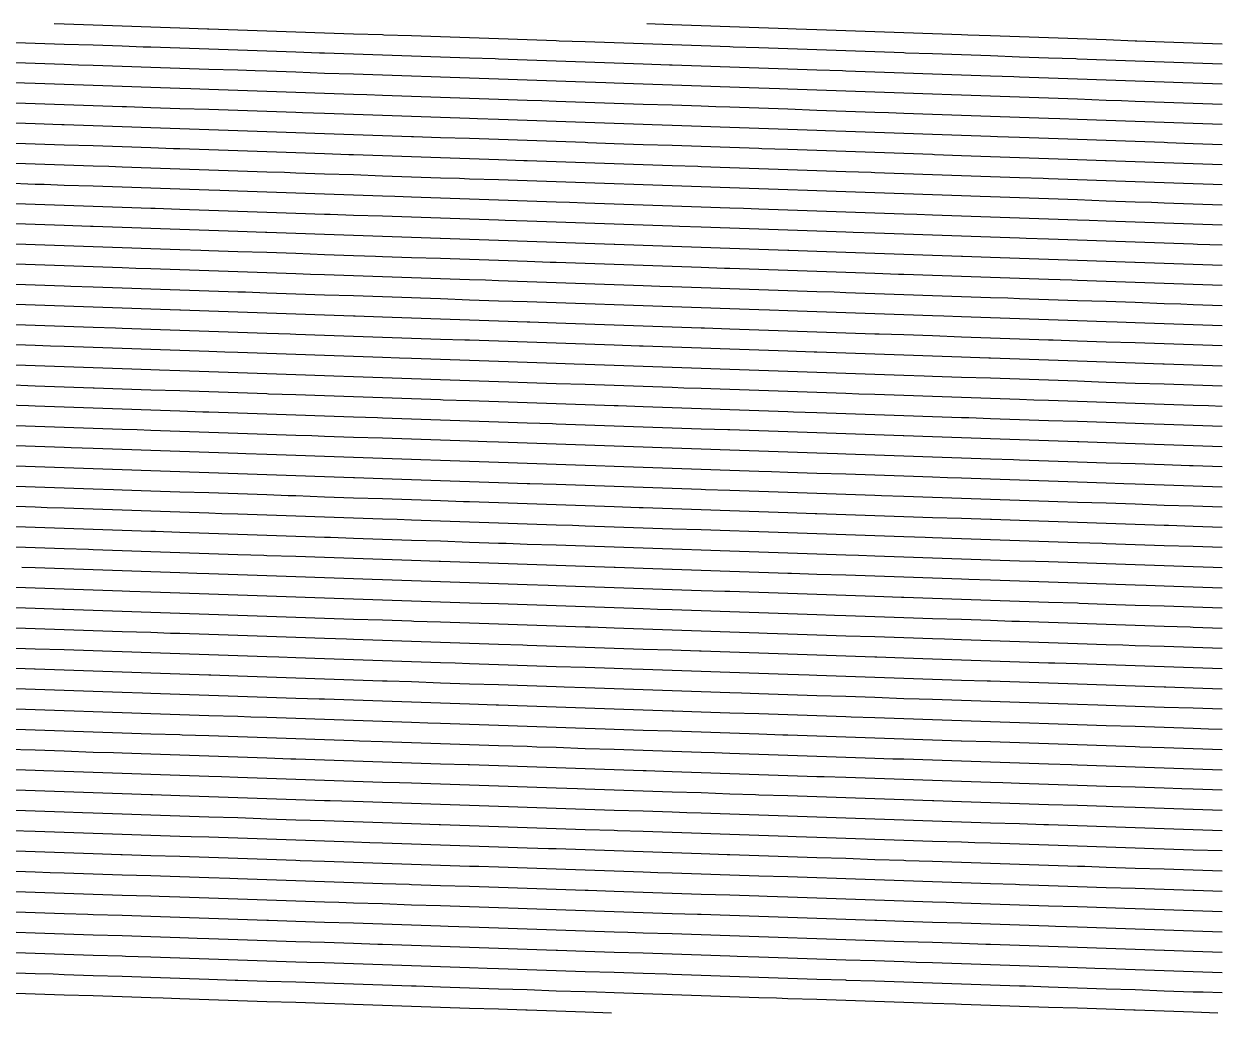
# Model space of a CAD drawing. Header units: metres. Extents: x 228 to 3387, y 52 to 162.
# Drawn here: x 2209.2 to 2339.7, y 53.2 to 161.3 of the extents above; entities that cross this region are included whole.
import ezdxf

# ---------------------------------------------------------------- set-up
doc = ezdxf.new("R2010")
doc.units = ezdxf.units.M
for name, color, linetype in [('Vs_100', 7, 'Continuous'), ('Vs_1000', 7, 'Continuous'), ('Vs_1025', 7, 'Continuous'), ('Vs_1050', 7, 'Continuous'), ('Vs_1075', 7, 'Continuous'), ('Vs_1100', 7, 'Continuous'), ('Vs_1125', 7, 'Continuous'), ('Vs_1150', 7, 'Continuous'), ('Vs_1175', 7, 'Continuous'), ('Vs_1200', 7, 'Continuous'), ('Vs_1225', 7, 'Continuous'), ('Vs_125', 7, 'Continuous'), ('Vs_1250', 7, 'Continuous'), ('Vs_1275', 7, 'Continuous'), ('Vs_1300', 7, 'Continuous'), ('Vs_150', 7, 'Continuous'), ('Vs_175', 7, 'Continuous'), ('Vs_200', 7, 'Continuous'), ('Vs_225', 7, 'Continuous'), ('Vs_250', 7, 'Continuous'), ('Vs_275', 7, 'Continuous'), ('Vs_300', 7, 'Continuous'), ('Vs_325', 7, 'Continuous'), ('Vs_350', 7, 'Continuous'), ('Vs_375', 7, 'Continuous'), ('Vs_400', 7, 'Continuous'), ('Vs_425', 7, 'Continuous'), ('Vs_450', 7, 'Continuous'), ('Vs_475', 7, 'Continuous'), ('Vs_500', 7, 'Continuous'), ('Vs_525', 7, 'Continuous'), ('Vs_550', 7, 'Continuous'), ('Vs_575', 7, 'Continuous'), ('Vs_600', 7, 'Continuous'), ('Vs_625', 7, 'Continuous'), ('Vs_650', 7, 'Continuous'), ('Vs_675', 7, 'Continuous'), ('Vs_700', 7, 'Continuous'), ('Vs_725', 7, 'Continuous'), ('Vs_75', 7, 'Continuous'), ('Vs_750', 7, 'Continuous'), ('Vs_775', 7, 'Continuous'), ('Vs_800', 7, 'Continuous'), ('Vs_825', 7, 'Continuous'), ('Vs_850', 7, 'Continuous'), ('Vs_875', 7, 'Continuous'), ('Vs_900', 7, 'Continuous'), ('Vs_925', 7, 'Continuous'), ('Vs_950', 7, 'Continuous'), ('Vs_975', 7, 'Continuous')]:
    doc.layers.add(name, color=color, linetype=linetype)

msp = doc.modelspace()

# ---------------------------------------------------------------- linework, layer by layer
at = {"layer": 'Vs_100'}
msp.add_lwpolyline([(2340.06, 156.86), (2336.9, 156.97), (2333.73, 157.08), (2330.57, 157.2), (2327.41, 157.31), (2324.25, 157.42), (2324.07, 157.43), (2321.09, 157.53), (2317.92, 157.64), (2314.76, 157.76), (2311.6, 157.87), (2308.44, 157.98), (2305.47, 158.08), (2305.28, 158.09), (2302.12, 158.2), (2298.95, 158.31), (2295.79, 158.42), (2292.63, 158.53), (2289.47, 158.64), (2286.65, 158.73), (2286.31, 158.75), (2283.15, 158.85), (2279.98, 158.96), (2276.82, 159.07), (2273.66, 159.18), (2270.5, 159.29), (2267.65, 159.39), (2267.34, 159.4), (2264.17, 159.51), (2261.01, 159.61), (2257.85, 159.72), (2254.69, 159.83), (2251.53, 159.94), (2248.51, 160.04), (2248.37, 160.05), (2245.2, 160.15), (2242.04, 160.26), (2238.88, 160.37), (2235.72, 160.47), (2232.56, 160.58), (2229.4, 160.69), (2229.24, 160.69), (2226.23, 160.79), (2223.07, 160.9), (2219.91, 161.01), (2216.75, 161.11), (2213.59, 161.22), (2212.49, 161.26)], dxfattribs=at)
at = {"layer": 'Vs_1000'}
msp.add_lwpolyline([(2340.06, 77.58), (2336.9, 77.69), (2335.65, 77.73), (2333.73, 77.79), (2330.57, 77.9), (2327.41, 78), (2324.25, 78.11), (2321.09, 78.22), (2317.92, 78.32), (2316.1, 78.38), (2314.76, 78.43), (2311.6, 78.53), (2308.44, 78.64), (2305.28, 78.74), (2302.12, 78.85), (2298.95, 78.96), (2296.6, 79.04), (2295.79, 79.06), (2292.63, 79.17), (2289.47, 79.27), (2286.31, 79.38), (2283.15, 79.49), (2279.98, 79.59), (2277.14, 79.69), (2276.82, 79.7), (2273.66, 79.81), (2270.5, 79.91), (2267.34, 80.02), (2264.17, 80.12), (2261.01, 80.23), (2257.85, 80.34), (2257.73, 80.34), (2254.69, 80.44), (2251.53, 80.55), (2248.37, 80.66), (2245.2, 80.76), (2242.04, 80.87), (2238.88, 80.98), (2238.33, 80.99), (2235.72, 81.08), (2232.56, 81.19), (2229.4, 81.3), (2226.23, 81.4), (2223.07, 81.51), (2219.91, 81.62), (2218.96, 81.65), (2216.75, 81.72), (2213.59, 81.83), (2210.42, 81.94), (2207.26, 82.04)], dxfattribs=at)
at = {"layer": 'Vs_1025'}
msp.add_lwpolyline([(2340.06, 75.37), (2336.9, 75.48), (2333.73, 75.58), (2330.57, 75.69), (2328.13, 75.77), (2327.41, 75.79), (2324.25, 75.9), (2321.09, 76), (2317.92, 76.11), (2314.76, 76.22), (2311.6, 76.32), (2308.59, 76.42), (2308.44, 76.43), (2305.28, 76.53), (2302.12, 76.64), (2298.95, 76.75), (2295.79, 76.85), (2292.63, 76.96), (2289.47, 77.06), (2289.1, 77.08), (2286.31, 77.17), (2283.15, 77.28), (2279.98, 77.38), (2276.82, 77.49), (2273.66, 77.59), (2270.5, 77.7), (2269.64, 77.73), (2267.34, 77.81), (2264.17, 77.91), (2261.01, 78.02), (2257.85, 78.12), (2254.69, 78.23), (2251.53, 78.34), (2250.21, 78.38), (2248.37, 78.44), (2245.2, 78.55), (2242.04, 78.66), (2238.88, 78.76), (2235.72, 78.87), (2232.56, 78.98), (2230.79, 79.04), (2229.4, 79.08), (2226.23, 79.19), (2223.07, 79.3), (2219.91, 79.4), (2216.75, 79.51), (2213.59, 79.61), (2211.38, 79.69), (2210.42, 79.72), (2207.26, 79.83)], dxfattribs=at)
at = {"layer": 'Vs_1050'}
msp.add_lwpolyline([(2340.06, 73.16), (2336.9, 73.26), (2333.73, 73.37), (2330.57, 73.48), (2327.41, 73.58), (2324.25, 73.69), (2321.09, 73.79), (2320.6, 73.81), (2317.92, 73.9), (2314.76, 74), (2311.6, 74.11), (2308.44, 74.22), (2305.28, 74.32), (2302.12, 74.43), (2301.08, 74.46), (2298.95, 74.53), (2295.79, 74.64), (2292.63, 74.75), (2289.47, 74.85), (2286.31, 74.96), (2283.15, 75.06), (2281.58, 75.12), (2279.98, 75.17), (2276.82, 75.28), (2273.66, 75.38), (2270.5, 75.49), (2267.34, 75.59), (2264.17, 75.7), (2262.11, 75.77), (2261.01, 75.81), (2257.85, 75.91), (2254.69, 76.02), (2251.53, 76.12), (2248.37, 76.23), (2245.2, 76.34), (2242.66, 76.42), (2242.04, 76.44), (2238.88, 76.55), (2235.72, 76.66), (2232.56, 76.76), (2229.4, 76.87), (2226.23, 76.97), (2223.22, 77.08), (2223.07, 77.08), (2219.91, 77.19), (2216.75, 77.29), (2213.59, 77.4), (2210.42, 77.5), (2207.26, 77.61)], dxfattribs=at)
at = {"layer": 'Vs_1075'}
msp.add_lwpolyline([(2340.06, 70.95), (2336.9, 71.05), (2333.73, 71.16), (2332.6, 71.2), (2330.57, 71.26), (2327.41, 71.37), (2324.25, 71.48), (2321.09, 71.58), (2317.92, 71.69), (2314.76, 71.79), (2313.06, 71.85), (2311.6, 71.9), (2308.44, 72), (2305.28, 72.11), (2302.12, 72.22), (2298.95, 72.32), (2295.79, 72.43), (2293.54, 72.5), (2292.63, 72.53), (2289.47, 72.64), (2286.31, 72.74), (2283.15, 72.85), (2279.98, 72.96), (2276.82, 73.06), (2274.04, 73.16), (2273.66, 73.17), (2270.5, 73.27), (2267.34, 73.38), (2264.17, 73.49), (2261.01, 73.59), (2257.85, 73.7), (2254.69, 73.8), (2254.56, 73.81), (2251.53, 73.91), (2248.37, 74.02), (2245.2, 74.12), (2242.04, 74.23), (2238.88, 74.33), (2235.72, 74.44), (2235.08, 74.46), (2232.56, 74.55), (2229.4, 74.65), (2226.23, 74.76), (2223.07, 74.86), (2219.91, 74.97), (2216.75, 75.08), (2215.59, 75.12), (2213.59, 75.18), (2210.42, 75.29), (2207.26, 75.39)], dxfattribs=at)
at = {"layer": 'Vs_1100'}
msp.add_lwpolyline([(2340.06, 68.73), (2336.9, 68.84), (2333.73, 68.95), (2330.57, 69.05), (2327.41, 69.16), (2325.05, 69.24), (2324.25, 69.26), (2321.09, 69.37), (2317.92, 69.47), (2314.76, 69.58), (2311.6, 69.69), (2308.44, 69.79), (2305.52, 69.89), (2305.28, 69.9), (2302.12, 70), (2298.95, 70.11), (2295.79, 70.21), (2292.63, 70.32), (2289.47, 70.43), (2286.31, 70.53), (2285.99, 70.54), (2283.15, 70.64), (2279.98, 70.74), (2276.82, 70.85), (2273.66, 70.96), (2270.5, 71.06), (2267.34, 71.17), (2266.48, 71.2), (2264.17, 71.27), (2261.01, 71.38), (2257.85, 71.48), (2254.69, 71.59), (2251.53, 71.7), (2248.37, 71.8), (2246.97, 71.85), (2245.2, 71.91), (2242.04, 72.01), (2238.88, 72.12), (2235.72, 72.23), (2232.56, 72.33), (2229.4, 72.44), (2227.46, 72.5), (2226.23, 72.54), (2223.07, 72.65), (2219.91, 72.75), (2216.75, 72.86), (2213.59, 72.97), (2210.42, 73.07), (2207.91, 73.16)], dxfattribs=at)
at = {"layer": 'Vs_1125'}
msp.add_lwpolyline([(2340.06, 66.52), (2337, 66.62), (2336.9, 66.63), (2333.73, 66.73), (2330.57, 66.84), (2327.41, 66.94), (2324.25, 67.05), (2321.09, 67.16), (2317.92, 67.26), (2317.49, 67.28), (2314.76, 67.37), (2311.6, 67.47), (2308.44, 67.58), (2305.28, 67.68), (2302.12, 67.79), (2298.95, 67.9), (2297.95, 67.93), (2295.79, 68), (2292.63, 68.11), (2289.47, 68.21), (2286.31, 68.32), (2283.15, 68.42), (2279.98, 68.53), (2278.42, 68.58), (2276.82, 68.64), (2273.66, 68.74), (2270.5, 68.85), (2267.34, 68.95), (2264.17, 69.06), (2261.01, 69.17), (2258.89, 69.24), (2257.85, 69.27), (2254.69, 69.38), (2251.53, 69.48), (2248.37, 69.59), (2245.2, 69.69), (2242.04, 69.8), (2239.35, 69.89), (2238.88, 69.91), (2235.72, 70.01), (2232.56, 70.12), (2229.4, 70.22), (2226.23, 70.33), (2223.07, 70.43), (2219.91, 70.54), (2219.78, 70.54), (2216.75, 70.64), (2213.59, 70.75), (2210.42, 70.85), (2207.26, 70.96)], dxfattribs=at)
at = {"layer": 'Vs_1150'}
msp.add_lwpolyline([(2340.06, 64.31), (2336.9, 64.41), (2333.73, 64.52), (2330.57, 64.63), (2329.43, 64.66), (2327.41, 64.73), (2324.25, 64.84), (2321.09, 64.94), (2317.92, 65.05), (2314.76, 65.15), (2311.6, 65.26), (2309.91, 65.32), (2308.44, 65.37), (2305.28, 65.47), (2302.12, 65.58), (2298.95, 65.68), (2295.79, 65.79), (2292.63, 65.89), (2290.37, 65.97), (2289.47, 66), (2286.31, 66.11), (2283.15, 66.21), (2279.98, 66.32), (2276.82, 66.42), (2273.66, 66.53), (2270.82, 66.62), (2270.5, 66.63), (2267.34, 66.74), (2264.17, 66.85), (2261.01, 66.95), (2257.85, 67.06), (2254.69, 67.16), (2251.53, 67.27), (2251.26, 67.28), (2248.37, 67.37), (2245.2, 67.48), (2242.04, 67.58), (2238.88, 67.69), (2235.72, 67.79), (2232.56, 67.9), (2231.68, 67.93), (2229.4, 68.01), (2226.23, 68.11), (2223.07, 68.22), (2219.91, 68.32), (2216.75, 68.43), (2213.59, 68.53), (2212.05, 68.58), (2210.42, 68.64), (2207.26, 68.74)], dxfattribs=at)
at = {"layer": 'Vs_1175'}
msp.add_lwpolyline([(2340.06, 62.09), (2336.9, 62.2), (2333.73, 62.31), (2330.57, 62.41), (2327.41, 62.52), (2324.25, 62.62), (2321.86, 62.7), (2321.09, 62.73), (2317.92, 62.84), (2314.76, 62.94), (2311.6, 63.05), (2308.44, 63.15), (2305.28, 63.26), (2302.33, 63.36), (2302.12, 63.36), (2298.95, 63.47), (2295.79, 63.58), (2292.63, 63.68), (2289.47, 63.79), (2286.31, 63.89), (2283.15, 64), (2282.77, 64.01), (2279.98, 64.1), (2276.82, 64.21), (2273.66, 64.31), (2270.5, 64.42), (2267.34, 64.53), (2264.17, 64.63), (2263.19, 64.66), (2261.01, 64.74), (2257.85, 64.84), (2254.69, 64.95), (2251.53, 65.05), (2248.37, 65.16), (2245.2, 65.26), (2243.6, 65.32), (2242.04, 65.37), (2238.88, 65.47), (2235.72, 65.58), (2232.56, 65.68), (2229.4, 65.79), (2226.23, 65.89), (2223.96, 65.97), (2223.07, 66), (2219.91, 66.1), (2216.75, 66.21), (2213.59, 66.31), (2210.42, 66.42), (2207.26, 66.52)], dxfattribs=at)
at = {"layer": 'Vs_1200'}
msp.add_lwpolyline([(2340.06, 59.88), (2336.9, 59.98), (2333.75, 60.09), (2333.73, 60.09), (2330.57, 60.2), (2327.41, 60.3), (2324.25, 60.41), (2321.09, 60.52), (2317.92, 60.62), (2314.76, 60.73), (2314.27, 60.74), (2311.6, 60.83), (2308.44, 60.94), (2305.28, 61.04), (2302.12, 61.15), (2298.95, 61.26), (2295.79, 61.36), (2294.72, 61.4), (2292.63, 61.47), (2289.47, 61.57), (2286.31, 61.68), (2283.15, 61.78), (2279.98, 61.89), (2276.82, 61.99), (2275.14, 62.05), (2273.66, 62.1), (2270.5, 62.2), (2267.34, 62.31), (2264.17, 62.42), (2261.01, 62.52), (2257.85, 62.63), (2255.53, 62.7), (2254.69, 62.73), (2251.53, 62.84), (2248.37, 62.94), (2245.2, 63.05), (2242.04, 63.15), (2238.88, 63.26), (2235.89, 63.36), (2235.72, 63.36), (2232.56, 63.47), (2229.4, 63.57), (2226.23, 63.68), (2223.07, 63.78), (2219.91, 63.89), (2216.75, 63.99), (2216.18, 64.01), (2213.59, 64.1), (2210.42, 64.2), (2207.26, 64.3)], dxfattribs=at)
at = {"layer": 'Vs_1225'}
msp.add_lwpolyline([(2340.06, 57.66), (2336.9, 57.77), (2333.73, 57.88), (2330.57, 57.98), (2327.41, 58.09), (2326.17, 58.13), (2324.25, 58.2), (2321.09, 58.3), (2317.92, 58.41), (2314.76, 58.51), (2311.6, 58.62), (2308.44, 58.72), (2306.66, 58.78), (2305.28, 58.83), (2302.12, 58.94), (2298.95, 59.04), (2295.79, 59.15), (2292.63, 59.25), (2289.47, 59.36), (2287.09, 59.44), (2286.31, 59.46), (2283.15, 59.57), (2279.98, 59.67), (2276.82, 59.78), (2273.66, 59.88), (2270.5, 59.99), (2267.48, 60.09), (2267.34, 60.1), (2264.17, 60.2), (2261.01, 60.31), (2257.85, 60.41), (2254.69, 60.52), (2251.53, 60.62), (2248.37, 60.73), (2247.83, 60.74), (2245.2, 60.83), (2242.04, 60.94), (2238.88, 61.04), (2235.72, 61.15), (2232.56, 61.25), (2229.4, 61.35), (2228.12, 61.4), (2226.23, 61.46), (2223.07, 61.56), (2219.91, 61.67), (2216.75, 61.77), (2213.59, 61.88), (2210.42, 61.98), (2208.33, 62.05)], dxfattribs=at)
at = {"layer": 'Vs_125'}
msp.add_lwpolyline([(2340.06, 154.66), (2336.9, 154.77), (2335.76, 154.81), (2333.73, 154.89), (2330.57, 155), (2327.41, 155.11), (2324.25, 155.22), (2321.09, 155.33), (2317.92, 155.45), (2317.32, 155.47), (2314.76, 155.56), (2311.6, 155.67), (2308.44, 155.78), (2305.28, 155.89), (2302.12, 156), (2298.95, 156.11), (2298.61, 156.12), (2295.79, 156.22), (2292.63, 156.33), (2289.47, 156.44), (2286.31, 156.55), (2283.15, 156.66), (2279.98, 156.76), (2279.71, 156.77), (2276.82, 156.87), (2273.66, 156.98), (2270.5, 157.09), (2267.34, 157.2), (2264.17, 157.31), (2261.01, 157.42), (2260.66, 157.43), (2257.85, 157.52), (2254.69, 157.63), (2251.53, 157.74), (2248.37, 157.85), (2245.2, 157.95), (2242.04, 158.06), (2241.49, 158.08), (2238.88, 158.17), (2235.72, 158.28), (2232.56, 158.38), (2229.4, 158.49), (2226.23, 158.6), (2223.07, 158.7), (2222.2, 158.73), (2219.91, 158.81), (2216.75, 158.92), (2213.59, 159.02), (2210.42, 159.13), (2207.26, 159.24)], dxfattribs=at)
at = {"layer": 'Vs_1250'}
msp.add_lwpolyline([(2340.06, 55.45), (2338, 55.52), (2336.9, 55.55), (2333.73, 55.66), (2330.57, 55.77), (2327.41, 55.87), (2324.25, 55.98), (2321.09, 56.09), (2318.57, 56.17), (2317.92, 56.19), (2314.76, 56.3), (2311.6, 56.4), (2308.44, 56.51), (2305.28, 56.62), (2302.12, 56.72), (2299.03, 56.82), (2298.95, 56.83), (2295.79, 56.93), (2292.63, 57.04), (2289.47, 57.14), (2286.31, 57.25), (2283.15, 57.35), (2279.98, 57.46), (2279.43, 57.48), (2276.82, 57.56), (2273.66, 57.67), (2270.5, 57.77), (2267.34, 57.88), (2264.17, 57.98), (2261.01, 58.09), (2259.78, 58.13), (2257.85, 58.19), (2254.69, 58.3), (2251.53, 58.4), (2248.37, 58.51), (2245.2, 58.61), (2242.04, 58.72), (2240.08, 58.78), (2238.88, 58.82), (2235.72, 58.93), (2232.56, 59.03), (2229.4, 59.14), (2226.23, 59.24), (2223.07, 59.35), (2220.3, 59.44), (2219.91, 59.45), (2216.75, 59.55), (2213.59, 59.66), (2210.42, 59.76), (2207.26, 59.87)], dxfattribs=at)
at = {"layer": 'Vs_1275'}
msp.add_lwpolyline([(2339.59, 53.25), (2336.9, 53.34), (2333.73, 53.45), (2330.57, 53.55), (2330.42, 53.56), (2327.41, 53.66), (2324.25, 53.77), (2321.09, 53.87), (2317.92, 53.98), (2314.76, 54.08), (2311.6, 54.19), (2310.95, 54.21), (2308.44, 54.3), (2305.28, 54.4), (2302.12, 54.51), (2298.95, 54.61), (2295.79, 54.72), (2292.63, 54.82), (2291.38, 54.86), (2289.47, 54.93), (2286.31, 55.03), (2283.15, 55.14), (2279.98, 55.24), (2276.82, 55.35), (2273.66, 55.45), (2271.74, 55.52), (2270.5, 55.56), (2267.34, 55.66), (2264.17, 55.77), (2261.01, 55.87), (2257.85, 55.98), (2254.69, 56.08), (2252.04, 56.17), (2251.53, 56.19), (2248.37, 56.29), (2245.2, 56.4), (2242.04, 56.5), (2238.88, 56.61), (2235.72, 56.71), (2232.56, 56.81), (2232.27, 56.82), (2229.4, 56.92), (2226.23, 57.02), (2223.07, 57.13), (2219.91, 57.23), (2216.75, 57.33), (2213.59, 57.44), (2212.4, 57.48), (2210.42, 57.54), (2207.26, 57.65)], dxfattribs=at)
at = {"layer": 'Vs_1300'}
msp.add_lwpolyline([(2273.36, 53.25), (2270.5, 53.34), (2267.34, 53.45), (2264.17, 53.55), (2264.01, 53.56), (2261.01, 53.66), (2257.85, 53.76), (2254.69, 53.87), (2251.53, 53.97), (2248.37, 54.08), (2245.2, 54.18), (2244.26, 54.21), (2242.04, 54.28), (2238.88, 54.39), (2235.72, 54.49), (2232.56, 54.6), (2229.4, 54.7), (2226.23, 54.8), (2224.4, 54.86), (2223.07, 54.91), (2219.91, 55.01), (2216.75, 55.12), (2213.59, 55.22), (2210.42, 55.32), (2207.26, 55.42)], dxfattribs=at)
at = {"layer": 'Vs_150'}
msp.add_lwpolyline([(2340.06, 152.46), (2336.9, 152.58), (2333.73, 152.69), (2330.57, 152.8), (2329.08, 152.85), (2327.41, 152.91), (2324.25, 153.03), (2321.09, 153.14), (2317.92, 153.25), (2314.76, 153.36), (2311.6, 153.47), (2310.51, 153.51), (2308.44, 153.58), (2305.28, 153.69), (2302.12, 153.8), (2298.95, 153.91), (2295.79, 154.02), (2292.63, 154.13), (2291.71, 154.16), (2289.47, 154.24), (2286.31, 154.35), (2283.15, 154.46), (2279.98, 154.57), (2276.82, 154.67), (2273.66, 154.78), (2272.74, 154.81), (2270.5, 154.89), (2267.34, 155), (2264.17, 155.11), (2261.01, 155.22), (2257.85, 155.32), (2254.69, 155.43), (2253.66, 155.47), (2251.53, 155.54), (2248.37, 155.65), (2245.2, 155.76), (2242.04, 155.86), (2238.88, 155.97), (2235.72, 156.08), (2234.46, 156.12), (2232.56, 156.19), (2229.4, 156.29), (2226.23, 156.4), (2223.07, 156.51), (2219.91, 156.61), (2216.75, 156.72), (2215.15, 156.77), (2213.59, 156.83), (2210.42, 156.93), (2207.26, 157.04)], dxfattribs=at)
at = {"layer": 'Vs_175'}
msp.add_lwpolyline([(2340.06, 150.27), (2336.9, 150.38), (2333.73, 150.49), (2330.57, 150.6), (2327.41, 150.72), (2324.25, 150.83), (2322.33, 150.89), (2321.09, 150.94), (2317.92, 151.05), (2314.76, 151.16), (2311.6, 151.27), (2308.44, 151.38), (2305.28, 151.49), (2303.64, 151.55), (2302.12, 151.6), (2298.95, 151.71), (2295.79, 151.82), (2292.63, 151.93), (2289.47, 152.04), (2286.31, 152.15), (2284.77, 152.2), (2283.15, 152.26), (2279.98, 152.37), (2276.82, 152.47), (2273.66, 152.58), (2270.5, 152.69), (2267.34, 152.8), (2265.76, 152.85), (2264.17, 152.91), (2261.01, 153.02), (2257.85, 153.12), (2254.69, 153.23), (2251.53, 153.34), (2248.37, 153.45), (2246.64, 153.51), (2245.2, 153.56), (2242.04, 153.66), (2238.88, 153.77), (2235.72, 153.88), (2232.56, 153.99), (2229.4, 154.09), (2227.43, 154.16), (2226.23, 154.2), (2223.07, 154.31), (2219.91, 154.42), (2216.75, 154.52), (2213.59, 154.63), (2210.42, 154.74), (2208.1, 154.81)], dxfattribs=at)
at = {"layer": 'Vs_200'}
msp.add_lwpolyline([(2340.06, 148.07), (2336.9, 148.18), (2334.09, 148.28), (2333.73, 148.29), (2330.57, 148.41), (2327.41, 148.52), (2324.25, 148.63), (2321.09, 148.74), (2317.92, 148.85), (2315.52, 148.93), (2314.76, 148.96), (2311.6, 149.07), (2308.44, 149.18), (2305.28, 149.29), (2302.12, 149.4), (2298.95, 149.51), (2296.74, 149.59), (2295.79, 149.62), (2292.63, 149.73), (2289.47, 149.84), (2286.31, 149.95), (2283.15, 150.06), (2279.98, 150.17), (2277.8, 150.24), (2276.82, 150.27), (2273.66, 150.38), (2270.5, 150.49), (2267.34, 150.6), (2264.17, 150.71), (2261.01, 150.82), (2258.75, 150.89), (2257.85, 150.93), (2254.69, 151.03), (2251.53, 151.14), (2248.37, 151.25), (2245.2, 151.36), (2242.04, 151.46), (2239.61, 151.55), (2238.88, 151.57), (2235.72, 151.68), (2232.56, 151.79), (2229.4, 151.9), (2226.23, 152), (2223.07, 152.11), (2220.38, 152.2), (2219.91, 152.22), (2216.75, 152.32), (2213.59, 152.43), (2210.42, 152.54), (2207.26, 152.64)], dxfattribs=at)
at = {"layer": 'Vs_225'}
msp.add_lwpolyline([(2340.06, 145.87), (2336.9, 145.98), (2333.73, 146.1), (2330.57, 146.21), (2327.41, 146.32), (2327.34, 146.32), (2324.25, 146.43), (2321.09, 146.54), (2317.92, 146.65), (2314.76, 146.76), (2311.6, 146.87), (2308.66, 146.97), (2308.44, 146.98), (2305.28, 147.09), (2302.12, 147.2), (2298.95, 147.31), (2295.79, 147.42), (2292.63, 147.53), (2289.79, 147.63), (2289.47, 147.64), (2286.31, 147.75), (2283.15, 147.86), (2279.98, 147.97), (2276.82, 148.07), (2273.66, 148.18), (2270.8, 148.28), (2270.5, 148.29), (2267.34, 148.4), (2264.17, 148.51), (2261.01, 148.62), (2257.85, 148.73), (2254.69, 148.83), (2251.73, 148.93), (2251.53, 148.94), (2248.37, 149.05), (2245.2, 149.16), (2242.04, 149.27), (2238.88, 149.37), (2235.72, 149.48), (2232.57, 149.59), (2232.56, 149.59), (2229.4, 149.7), (2226.23, 149.8), (2223.07, 149.91), (2219.91, 150.02), (2216.75, 150.13), (2213.59, 150.23), (2213.33, 150.24), (2210.42, 150.34), (2207.26, 150.45)], dxfattribs=at)
at = {"layer": 'Vs_250'}
msp.add_lwpolyline([(2340.06, 143.67), (2339.09, 143.71), (2336.9, 143.79), (2333.73, 143.9), (2330.57, 144.01), (2327.41, 144.12), (2324.25, 144.23), (2321.09, 144.34), (2320.53, 144.36), (2317.92, 144.45), (2314.76, 144.56), (2311.6, 144.67), (2308.44, 144.78), (2305.28, 144.89), (2302.12, 145), (2301.74, 145.02), (2298.95, 145.11), (2295.79, 145.22), (2292.63, 145.33), (2289.47, 145.44), (2286.31, 145.55), (2283.15, 145.66), (2282.81, 145.67), (2279.98, 145.77), (2276.82, 145.87), (2273.66, 145.98), (2270.5, 146.09), (2267.34, 146.2), (2264.17, 146.31), (2263.79, 146.32), (2261.01, 146.42), (2257.85, 146.52), (2254.69, 146.63), (2251.53, 146.74), (2248.37, 146.85), (2245.2, 146.96), (2244.69, 146.97), (2242.04, 147.07), (2238.88, 147.17), (2235.72, 147.28), (2232.56, 147.39), (2229.4, 147.5), (2226.23, 147.6), (2225.53, 147.63), (2223.07, 147.71), (2219.91, 147.82), (2216.75, 147.93), (2213.59, 148.03), (2210.42, 148.14), (2207.26, 148.25)], dxfattribs=at)
at = {"layer": 'Vs_275'}
msp.add_lwpolyline([(2340.06, 141.48), (2336.9, 141.59), (2333.73, 141.7), (2332.35, 141.75), (2330.57, 141.81), (2327.41, 141.92), (2324.25, 142.03), (2321.09, 142.14), (2317.92, 142.25), (2314.76, 142.36), (2313.65, 142.4), (2311.6, 142.47), (2308.44, 142.58), (2305.28, 142.69), (2302.12, 142.8), (2298.95, 142.91), (2295.79, 143.02), (2294.79, 143.06), (2292.63, 143.13), (2289.47, 143.24), (2286.31, 143.35), (2283.15, 143.46), (2279.98, 143.57), (2276.82, 143.67), (2275.81, 143.71), (2273.66, 143.78), (2270.5, 143.89), (2267.34, 144), (2264.17, 144.11), (2261.01, 144.22), (2257.85, 144.32), (2256.76, 144.36), (2254.69, 144.43), (2251.53, 144.54), (2248.37, 144.65), (2245.2, 144.76), (2242.04, 144.86), (2238.88, 144.97), (2237.64, 145.02), (2235.72, 145.08), (2232.56, 145.19), (2229.4, 145.3), (2226.23, 145.4), (2223.07, 145.51), (2219.91, 145.62), (2218.47, 145.67), (2216.75, 145.73), (2213.59, 145.83), (2210.42, 145.94), (2207.26, 146.05)], dxfattribs=at)
at = {"layer": 'Vs_300'}
msp.add_lwpolyline([(2340.06, 139.28), (2336.9, 139.39), (2333.73, 139.5), (2330.57, 139.61), (2327.41, 139.72), (2325.53, 139.79), (2324.25, 139.83), (2321.09, 139.94), (2317.92, 140.05), (2314.76, 140.16), (2311.6, 140.27), (2308.44, 140.38), (2306.73, 140.44), (2305.28, 140.49), (2302.12, 140.6), (2298.95, 140.71), (2295.79, 140.82), (2292.63, 140.93), (2289.47, 141.04), (2287.8, 141.1), (2286.31, 141.15), (2283.15, 141.26), (2279.98, 141.36), (2276.82, 141.47), (2273.66, 141.58), (2270.5, 141.69), (2268.78, 141.75), (2267.34, 141.8), (2264.17, 141.91), (2261.01, 142.02), (2257.85, 142.12), (2254.69, 142.23), (2251.53, 142.34), (2249.71, 142.4), (2248.37, 142.45), (2245.2, 142.56), (2242.04, 142.66), (2238.88, 142.77), (2235.72, 142.88), (2232.56, 142.99), (2230.59, 143.06), (2229.4, 143.1), (2226.23, 143.2), (2223.07, 143.31), (2219.91, 143.42), (2216.75, 143.53), (2213.59, 143.63), (2211.42, 143.71), (2210.42, 143.74), (2207.26, 143.85)], dxfattribs=at)
at = {"layer": 'Vs_325'}
msp.add_lwpolyline([(2340.06, 137.08), (2337.36, 137.18), (2336.9, 137.19), (2333.73, 137.3), (2330.57, 137.41), (2327.41, 137.52), (2324.25, 137.63), (2321.09, 137.74), (2318.64, 137.83), (2317.92, 137.85), (2314.76, 137.96), (2311.6, 138.07), (2308.44, 138.18), (2305.28, 138.29), (2302.12, 138.4), (2299.76, 138.48), (2298.95, 138.51), (2295.79, 138.62), (2292.63, 138.73), (2289.47, 138.84), (2286.31, 138.95), (2283.15, 139.05), (2280.78, 139.14), (2279.98, 139.16), (2276.82, 139.27), (2273.66, 139.38), (2270.5, 139.49), (2267.34, 139.6), (2264.17, 139.71), (2261.74, 139.79), (2261.01, 139.81), (2257.85, 139.92), (2254.69, 140.03), (2251.53, 140.14), (2248.37, 140.25), (2245.2, 140.35), (2242.65, 140.44), (2242.04, 140.46), (2238.88, 140.57), (2235.72, 140.68), (2232.56, 140.79), (2229.4, 140.9), (2226.23, 141), (2223.53, 141.1), (2223.07, 141.11), (2219.91, 141.22), (2216.75, 141.33), (2213.59, 141.43), (2210.42, 141.54), (2207.26, 141.65)], dxfattribs=at)
at = {"layer": 'Vs_350'}
msp.add_lwpolyline([(2340.06, 134.88), (2336.9, 134.99), (2333.73, 135.1), (2330.57, 135.21), (2330.53, 135.22), (2327.41, 135.32), (2324.25, 135.43), (2321.09, 135.54), (2317.92, 135.65), (2314.76, 135.76), (2311.7, 135.87), (2311.6, 135.87), (2308.44, 135.98), (2305.28, 136.09), (2302.12, 136.2), (2298.95, 136.31), (2295.79, 136.42), (2292.75, 136.52), (2292.63, 136.53), (2289.47, 136.64), (2286.31, 136.74), (2283.15, 136.85), (2279.98, 136.96), (2276.82, 137.07), (2273.73, 137.18), (2273.66, 137.18), (2270.5, 137.29), (2267.34, 137.4), (2264.17, 137.5), (2261.01, 137.61), (2257.85, 137.72), (2254.69, 137.83), (2254.67, 137.83), (2251.53, 137.94), (2248.37, 138.05), (2245.2, 138.15), (2242.04, 138.26), (2238.88, 138.37), (2235.72, 138.48), (2235.58, 138.48), (2232.56, 138.59), (2229.4, 138.69), (2226.23, 138.8), (2223.07, 138.91), (2219.91, 139.02), (2216.75, 139.13), (2216.46, 139.14), (2213.59, 139.23), (2210.42, 139.34), (2207.26, 139.45)], dxfattribs=at)
at = {"layer": 'Vs_375'}
msp.add_lwpolyline([(2340.06, 132.68), (2336.9, 132.8), (2333.73, 132.91), (2330.57, 133.02), (2327.41, 133.13), (2324.25, 133.23), (2323.63, 133.26), (2321.09, 133.34), (2317.92, 133.45), (2314.76, 133.56), (2311.6, 133.67), (2308.44, 133.78), (2305.28, 133.89), (2304.71, 133.91), (2302.12, 134), (2298.95, 134.11), (2295.79, 134.22), (2292.63, 134.33), (2289.47, 134.43), (2286.31, 134.54), (2285.72, 134.56), (2283.15, 134.65), (2279.98, 134.76), (2276.82, 134.87), (2273.66, 134.98), (2270.5, 135.08), (2267.34, 135.19), (2266.67, 135.22), (2264.17, 135.3), (2261.01, 135.41), (2257.85, 135.52), (2254.69, 135.63), (2251.53, 135.73), (2248.37, 135.84), (2247.6, 135.87), (2245.2, 135.95), (2242.04, 136.06), (2238.88, 136.17), (2235.72, 136.28), (2232.56, 136.38), (2229.4, 136.49), (2228.5, 136.52), (2226.23, 136.6), (2223.07, 136.71), (2219.91, 136.82), (2216.75, 136.92), (2213.59, 137.03), (2210.42, 137.14), (2209.39, 137.18), (2207.26, 137.25)], dxfattribs=at)
at = {"layer": 'Vs_400'}
msp.add_lwpolyline([(2340.06, 130.49), (2336.9, 130.6), (2335.54, 130.64), (2333.73, 130.71), (2330.57, 130.82), (2327.41, 130.93), (2324.25, 131.03), (2321.09, 131.14), (2317.92, 131.25), (2316.66, 131.3), (2314.76, 131.36), (2311.6, 131.47), (2308.44, 131.58), (2305.28, 131.69), (2302.12, 131.8), (2298.95, 131.91), (2297.69, 131.95), (2295.79, 132.01), (2292.63, 132.12), (2289.47, 132.23), (2286.31, 132.34), (2283.15, 132.45), (2279.98, 132.56), (2278.65, 132.6), (2276.82, 132.67), (2273.66, 132.77), (2270.5, 132.88), (2267.34, 132.99), (2264.17, 133.1), (2261.01, 133.21), (2259.59, 133.26), (2257.85, 133.32), (2254.69, 133.42), (2251.53, 133.53), (2248.37, 133.64), (2245.2, 133.75), (2242.04, 133.86), (2240.51, 133.91), (2238.88, 133.97), (2235.72, 134.07), (2232.56, 134.18), (2229.4, 134.29), (2226.23, 134.4), (2223.07, 134.51), (2221.42, 134.56), (2219.91, 134.61), (2216.75, 134.72), (2213.59, 134.83), (2210.42, 134.94), (2207.26, 135.05)], dxfattribs=at)
at = {"layer": 'Vs_425'}
msp.add_lwpolyline([(2340.06, 128.29), (2336.9, 128.4), (2333.73, 128.51), (2330.57, 128.62), (2328.61, 128.68), (2327.41, 128.72), (2324.25, 128.83), (2321.09, 128.94), (2317.92, 129.05), (2314.76, 129.16), (2311.6, 129.27), (2309.65, 129.34), (2308.44, 129.38), (2305.28, 129.49), (2302.12, 129.6), (2298.95, 129.7), (2295.79, 129.81), (2292.63, 129.92), (2290.63, 129.99), (2289.47, 130.03), (2286.31, 130.14), (2283.15, 130.25), (2279.98, 130.35), (2276.82, 130.46), (2273.66, 130.57), (2271.57, 130.64), (2270.5, 130.68), (2267.34, 130.79), (2264.17, 130.9), (2261.01, 131), (2257.85, 131.11), (2254.69, 131.22), (2252.49, 131.3), (2251.53, 131.33), (2248.37, 131.44), (2245.2, 131.55), (2242.04, 131.65), (2238.88, 131.76), (2235.72, 131.87), (2233.41, 131.95), (2232.56, 131.98), (2229.4, 132.09), (2226.23, 132.2), (2223.07, 132.3), (2219.91, 132.41), (2216.75, 132.52), (2214.33, 132.6), (2213.59, 132.63), (2210.42, 132.74), (2207.26, 132.84)], dxfattribs=at)
at = {"layer": 'Vs_450'}
msp.add_lwpolyline([(2340.06, 126.09), (2336.9, 126.2), (2333.73, 126.31), (2330.57, 126.42), (2327.41, 126.52), (2324.25, 126.63), (2321.62, 126.72), (2321.09, 126.74), (2317.92, 126.85), (2314.76, 126.96), (2311.6, 127.07), (2308.44, 127.18), (2305.28, 127.29), (2302.6, 127.38), (2302.12, 127.39), (2298.95, 127.5), (2295.79, 127.61), (2292.63, 127.72), (2289.47, 127.83), (2286.31, 127.94), (2283.54, 128.03), (2283.15, 128.04), (2279.98, 128.15), (2276.82, 128.26), (2273.66, 128.37), (2270.5, 128.48), (2267.34, 128.59), (2264.46, 128.68), (2264.17, 128.69), (2261.01, 128.8), (2257.85, 128.91), (2254.69, 129.02), (2251.53, 129.13), (2248.37, 129.23), (2245.38, 129.34), (2245.2, 129.34), (2242.04, 129.45), (2238.88, 129.56), (2235.72, 129.67), (2232.56, 129.78), (2229.4, 129.88), (2226.31, 129.99), (2226.23, 129.99), (2223.07, 130.1), (2219.91, 130.21), (2216.75, 130.32), (2213.59, 130.43), (2210.42, 130.53), (2207.26, 130.64)], dxfattribs=at)
at = {"layer": 'Vs_475'}
msp.add_lwpolyline([(2340.06, 123.89), (2336.9, 124), (2333.73, 124.11), (2333.6, 124.11), (2330.57, 124.21), (2327.41, 124.32), (2324.25, 124.43), (2321.09, 124.54), (2317.92, 124.65), (2314.76, 124.76), (2314.58, 124.76), (2311.6, 124.87), (2308.44, 124.97), (2305.28, 125.08), (2302.12, 125.19), (2298.95, 125.3), (2295.79, 125.41), (2295.52, 125.42), (2292.63, 125.52), (2289.47, 125.62), (2286.31, 125.73), (2283.15, 125.84), (2279.98, 125.95), (2276.82, 126.06), (2276.43, 126.07), (2273.66, 126.17), (2270.5, 126.27), (2267.34, 126.38), (2264.17, 126.49), (2261.01, 126.6), (2257.85, 126.71), (2257.34, 126.72), (2254.69, 126.81), (2251.53, 126.92), (2248.37, 127.03), (2245.2, 127.14), (2242.04, 127.25), (2238.88, 127.36), (2238.27, 127.38), (2235.72, 127.46), (2232.56, 127.57), (2229.4, 127.68), (2226.23, 127.79), (2223.07, 127.9), (2219.91, 128.01), (2219.2, 128.03), (2216.75, 128.11), (2213.59, 128.22), (2210.42, 128.33), (2207.26, 128.44)], dxfattribs=at)
at = {"layer": 'Vs_500'}
msp.add_lwpolyline([(2340.06, 121.69), (2336.9, 121.8), (2333.73, 121.91), (2330.57, 122.01), (2327.41, 122.12), (2326.57, 122.15), (2324.25, 122.23), (2321.09, 122.34), (2317.92, 122.45), (2314.76, 122.56), (2311.6, 122.66), (2308.44, 122.77), (2307.5, 122.8), (2305.28, 122.88), (2302.12, 122.99), (2298.95, 123.1), (2295.79, 123.2), (2292.63, 123.31), (2289.47, 123.42), (2288.4, 123.46), (2286.31, 123.53), (2283.15, 123.64), (2279.98, 123.75), (2276.82, 123.85), (2273.66, 123.96), (2270.5, 124.07), (2269.3, 124.11), (2267.34, 124.18), (2264.17, 124.29), (2261.01, 124.39), (2257.85, 124.5), (2254.69, 124.61), (2251.53, 124.72), (2250.21, 124.76), (2248.37, 124.83), (2245.2, 124.94), (2242.04, 125.04), (2238.88, 125.15), (2235.72, 125.26), (2232.56, 125.37), (2231.14, 125.42), (2229.4, 125.48), (2226.23, 125.59), (2223.07, 125.69), (2219.91, 125.8), (2216.75, 125.91), (2213.59, 126.02), (2212.08, 126.07), (2210.42, 126.13), (2207.26, 126.24)], dxfattribs=at)
at = {"layer": 'Vs_525'}
msp.add_lwpolyline([(2340.06, 119.49), (2338.59, 119.54), (2336.9, 119.6), (2333.73, 119.7), (2330.57, 119.81), (2327.41, 119.92), (2324.25, 120.03), (2321.09, 120.14), (2319.5, 120.19), (2317.92, 120.24), (2314.76, 120.35), (2311.6, 120.46), (2308.44, 120.57), (2305.28, 120.68), (2302.12, 120.79), (2300.38, 120.84), (2298.95, 120.89), (2295.79, 121), (2292.63, 121.11), (2289.47, 121.22), (2286.31, 121.33), (2283.15, 121.43), (2281.26, 121.5), (2279.98, 121.54), (2276.82, 121.65), (2273.66, 121.76), (2270.5, 121.87), (2267.34, 121.97), (2264.17, 122.08), (2262.15, 122.15), (2261.01, 122.19), (2257.85, 122.3), (2254.69, 122.41), (2251.53, 122.51), (2248.37, 122.62), (2245.2, 122.73), (2243.06, 122.8), (2242.04, 122.84), (2238.88, 122.95), (2235.72, 123.06), (2232.56, 123.16), (2229.4, 123.27), (2226.23, 123.38), (2224, 123.46), (2223.07, 123.49), (2219.91, 123.6), (2216.75, 123.71), (2213.59, 123.81), (2210.42, 123.92), (2207.26, 124.03)], dxfattribs=at)
at = {"layer": 'Vs_550'}
msp.add_lwpolyline([(2340.06, 117.29), (2336.9, 117.39), (2333.73, 117.5), (2331.52, 117.58), (2330.57, 117.61), (2327.41, 117.72), (2324.25, 117.83), (2321.09, 117.93), (2317.92, 118.04), (2314.76, 118.15), (2312.38, 118.23), (2311.6, 118.26), (2308.44, 118.37), (2305.28, 118.47), (2302.12, 118.58), (2298.95, 118.69), (2295.79, 118.8), (2293.24, 118.88), (2292.63, 118.91), (2289.47, 119.01), (2286.31, 119.12), (2283.15, 119.23), (2279.98, 119.34), (2276.82, 119.44), (2274.11, 119.54), (2273.66, 119.55), (2270.5, 119.66), (2267.34, 119.77), (2264.17, 119.88), (2261.01, 119.99), (2257.85, 120.09), (2254.99, 120.19), (2254.69, 120.2), (2251.53, 120.31), (2248.37, 120.42), (2245.2, 120.53), (2242.04, 120.63), (2238.88, 120.74), (2235.91, 120.84), (2235.72, 120.85), (2232.56, 120.96), (2229.4, 121.07), (2226.23, 121.18), (2223.07, 121.28), (2219.91, 121.39), (2216.85, 121.5), (2216.75, 121.5), (2213.59, 121.61), (2210.42, 121.72), (2207.26, 121.83)], dxfattribs=at)
at = {"layer": 'Vs_575'}
msp.add_lwpolyline([(2340.06, 115.09), (2336.9, 115.19), (2333.73, 115.3), (2330.57, 115.41), (2327.41, 115.52), (2324.41, 115.62), (2324.25, 115.62), (2321.09, 115.73), (2317.92, 115.84), (2314.76, 115.95), (2311.6, 116.05), (2308.44, 116.16), (2305.28, 116.27), (2305.23, 116.27), (2302.12, 116.38), (2298.95, 116.49), (2295.79, 116.59), (2292.63, 116.7), (2289.47, 116.81), (2286.31, 116.92), (2286.07, 116.92), (2283.15, 117.02), (2279.98, 117.13), (2276.82, 117.24), (2273.66, 117.35), (2270.5, 117.46), (2267.34, 117.56), (2266.93, 117.58), (2264.17, 117.67), (2261.01, 117.78), (2257.85, 117.89), (2254.69, 118), (2251.53, 118.1), (2248.37, 118.21), (2247.82, 118.23), (2245.2, 118.32), (2242.04, 118.43), (2238.88, 118.54), (2235.72, 118.65), (2232.56, 118.75), (2229.4, 118.86), (2228.74, 118.88), (2226.23, 118.97), (2223.07, 119.08), (2219.91, 119.19), (2216.75, 119.3), (2213.59, 119.4), (2210.42, 119.51), (2209.69, 119.54), (2207.26, 119.62)], dxfattribs=at)
at = {"layer": 'Vs_600'}
msp.add_lwpolyline([(2340.06, 112.88), (2336.9, 112.99), (2336.48, 113.01), (2333.73, 113.1), (2330.57, 113.21), (2327.41, 113.31), (2324.25, 113.42), (2321.09, 113.53), (2317.92, 113.64), (2317.26, 113.66), (2314.76, 113.74), (2311.6, 113.85), (2308.44, 113.96), (2305.28, 114.07), (2302.12, 114.17), (2298.95, 114.28), (2298.05, 114.31), (2295.79, 114.39), (2292.63, 114.5), (2289.47, 114.6), (2286.31, 114.71), (2283.15, 114.82), (2279.98, 114.93), (2278.88, 114.96), (2276.82, 115.03), (2273.66, 115.14), (2270.5, 115.25), (2267.34, 115.36), (2264.17, 115.47), (2261.01, 115.57), (2259.74, 115.62), (2257.85, 115.68), (2254.69, 115.79), (2251.53, 115.9), (2248.37, 116.01), (2245.2, 116.11), (2242.04, 116.22), (2240.63, 116.27), (2238.88, 116.33), (2235.72, 116.44), (2232.56, 116.55), (2229.4, 116.66), (2226.23, 116.76), (2223.07, 116.87), (2221.56, 116.92), (2219.91, 116.98), (2216.75, 117.09), (2213.59, 117.2), (2210.42, 117.31), (2207.26, 117.42)], dxfattribs=at)
at = {"layer": 'Vs_625'}
msp.add_lwpolyline([(2340.06, 110.68), (2336.9, 110.79), (2333.73, 110.9), (2330.57, 111), (2329.31, 111.05), (2327.41, 111.11), (2324.25, 111.22), (2321.09, 111.32), (2317.92, 111.43), (2314.76, 111.54), (2311.6, 111.65), (2310.07, 111.7), (2308.44, 111.75), (2305.28, 111.86), (2302.12, 111.97), (2298.95, 112.08), (2295.79, 112.18), (2292.63, 112.29), (2290.85, 112.35), (2289.47, 112.4), (2286.31, 112.51), (2283.15, 112.61), (2279.98, 112.72), (2276.82, 112.83), (2273.66, 112.94), (2271.67, 113.01), (2270.5, 113.05), (2267.34, 113.15), (2264.17, 113.26), (2261.01, 113.37), (2257.85, 113.48), (2254.69, 113.58), (2252.53, 113.66), (2251.53, 113.69), (2248.37, 113.8), (2245.2, 113.91), (2242.04, 114.02), (2238.88, 114.12), (2235.72, 114.23), (2233.43, 114.31), (2232.56, 114.34), (2229.4, 114.45), (2226.23, 114.56), (2223.07, 114.67), (2219.91, 114.77), (2216.75, 114.88), (2214.37, 114.96), (2213.59, 114.99), (2210.42, 115.1), (2207.26, 115.21)], dxfattribs=at)
at = {"layer": 'Vs_650'}
msp.add_lwpolyline([(2340.06, 108.48), (2336.9, 108.59), (2333.73, 108.69), (2330.57, 108.8), (2327.41, 108.91), (2324.25, 109.01), (2322.11, 109.09), (2321.09, 109.12), (2317.92, 109.23), (2314.76, 109.33), (2311.6, 109.44), (2308.44, 109.55), (2305.28, 109.66), (2302.85, 109.74), (2302.12, 109.76), (2298.95, 109.87), (2295.79, 109.98), (2292.63, 110.09), (2289.47, 110.19), (2286.31, 110.3), (2283.63, 110.39), (2283.15, 110.41), (2279.98, 110.52), (2276.82, 110.62), (2273.66, 110.73), (2270.5, 110.84), (2267.34, 110.95), (2264.45, 111.05), (2264.17, 111.05), (2261.01, 111.16), (2257.85, 111.27), (2254.69, 111.38), (2251.53, 111.49), (2248.37, 111.59), (2245.31, 111.7), (2245.2, 111.7), (2242.04, 111.81), (2238.88, 111.92), (2235.72, 112.03), (2232.56, 112.13), (2229.4, 112.24), (2226.23, 112.35), (2226.21, 112.35), (2223.07, 112.46), (2219.91, 112.57), (2216.75, 112.68), (2213.59, 112.78), (2210.42, 112.89), (2207.26, 113)], dxfattribs=at)
at = {"layer": 'Vs_675'}
msp.add_lwpolyline([(2340.06, 106.28), (2336.9, 106.38), (2334.21, 106.47), (2333.73, 106.49), (2330.57, 106.6), (2327.41, 106.7), (2324.25, 106.81), (2321.09, 106.92), (2317.92, 107.02), (2314.88, 107.13), (2314.76, 107.13), (2311.6, 107.24), (2308.44, 107.34), (2305.28, 107.45), (2302.12, 107.56), (2298.95, 107.67), (2295.79, 107.77), (2295.61, 107.78), (2292.63, 107.88), (2289.47, 107.99), (2286.31, 108.09), (2283.15, 108.2), (2279.98, 108.31), (2276.82, 108.42), (2276.38, 108.43), (2273.66, 108.52), (2270.5, 108.63), (2267.34, 108.74), (2264.17, 108.85), (2261.01, 108.96), (2257.85, 109.06), (2257.2, 109.09), (2254.69, 109.17), (2251.53, 109.28), (2248.37, 109.39), (2245.2, 109.49), (2242.04, 109.6), (2238.88, 109.71), (2238.07, 109.74), (2235.72, 109.82), (2232.56, 109.93), (2229.4, 110.04), (2226.23, 110.14), (2223.07, 110.25), (2219.91, 110.36), (2218.98, 110.39), (2216.75, 110.47), (2213.59, 110.58), (2210.42, 110.69), (2207.26, 110.79)], dxfattribs=at)
at = {"layer": 'Vs_700'}
msp.add_lwpolyline([(2340.06, 104.07), (2336.9, 104.18), (2333.73, 104.28), (2330.57, 104.39), (2327.41, 104.5), (2326.96, 104.51), (2324.25, 104.6), (2321.09, 104.71), (2317.92, 104.82), (2314.76, 104.92), (2311.6, 105.03), (2308.44, 105.14), (2307.62, 105.17), (2305.28, 105.25), (2302.12, 105.35), (2298.95, 105.46), (2295.79, 105.57), (2292.63, 105.67), (2289.47, 105.78), (2288.35, 105.82), (2286.31, 105.89), (2283.15, 106), (2279.98, 106.1), (2276.82, 106.21), (2273.66, 106.32), (2270.5, 106.43), (2269.12, 106.47), (2267.34, 106.53), (2264.17, 106.64), (2261.01, 106.75), (2257.85, 106.86), (2254.69, 106.96), (2251.53, 107.07), (2249.95, 107.13), (2248.37, 107.18), (2245.2, 107.29), (2242.04, 107.4), (2238.88, 107.5), (2235.72, 107.61), (2232.56, 107.72), (2230.82, 107.78), (2229.4, 107.83), (2226.23, 107.94), (2223.07, 108.04), (2219.91, 108.15), (2216.75, 108.26), (2213.59, 108.37), (2211.74, 108.43), (2210.42, 108.48), (2207.26, 108.59)], dxfattribs=at)
at = {"layer": 'Vs_725'}
msp.add_lwpolyline([(2340.06, 101.87), (2339.09, 101.9), (2336.9, 101.97), (2333.73, 102.08), (2330.57, 102.19), (2327.41, 102.29), (2324.25, 102.4), (2321.09, 102.51), (2319.68, 102.55), (2317.92, 102.61), (2314.76, 102.72), (2311.6, 102.83), (2308.44, 102.93), (2305.28, 103.04), (2302.12, 103.15), (2300.34, 103.21), (2298.95, 103.25), (2295.79, 103.36), (2292.63, 103.47), (2289.47, 103.57), (2286.31, 103.68), (2283.15, 103.79), (2281.07, 103.86), (2279.98, 103.9), (2276.82, 104), (2273.66, 104.11), (2270.5, 104.22), (2267.34, 104.33), (2264.17, 104.43), (2261.85, 104.51), (2261.01, 104.54), (2257.85, 104.65), (2254.69, 104.76), (2251.53, 104.86), (2248.37, 104.97), (2245.2, 105.08), (2242.67, 105.17), (2242.04, 105.19), (2238.88, 105.3), (2235.72, 105.4), (2232.56, 105.51), (2229.4, 105.62), (2226.23, 105.73), (2223.55, 105.82), (2223.07, 105.84), (2219.91, 105.94), (2216.75, 106.05), (2213.59, 106.16), (2210.42, 106.27), (2207.26, 106.38)], dxfattribs=at)
at = {"layer": 'Vs_75'}
msp.add_lwpolyline([(2340.06, 159.05), (2336.9, 159.17), (2333.73, 159.28), (2330.76, 159.39), (2330.57, 159.39), (2327.41, 159.51), (2324.25, 159.62), (2321.09, 159.73), (2317.92, 159.84), (2314.76, 159.95), (2312.29, 160.04), (2311.6, 160.06), (2308.44, 160.18), (2305.28, 160.29), (2302.12, 160.4), (2298.95, 160.51), (2295.79, 160.62), (2293.55, 160.69), (2292.63, 160.73), (2289.47, 160.83), (2286.31, 160.94), (2283.15, 161.05), (2279.98, 161.16), (2277.22, 161.26)], dxfattribs=at)
at = {"layer": 'Vs_750'}
msp.add_lwpolyline([(2340.06, 99.66), (2336.9, 99.77), (2333.73, 99.87), (2331.78, 99.94), (2330.57, 99.98), (2327.41, 100.09), (2324.25, 100.19), (2321.09, 100.3), (2317.92, 100.41), (2314.76, 100.51), (2312.38, 100.59), (2311.6, 100.62), (2308.44, 100.73), (2305.28, 100.83), (2302.12, 100.94), (2298.95, 101.05), (2295.79, 101.15), (2293.04, 101.25), (2292.63, 101.26), (2289.47, 101.37), (2286.31, 101.47), (2283.15, 101.58), (2279.98, 101.69), (2276.82, 101.8), (2273.77, 101.9), (2273.66, 101.9), (2270.5, 102.01), (2267.34, 102.12), (2264.17, 102.23), (2261.01, 102.33), (2257.85, 102.44), (2254.69, 102.55), (2254.55, 102.55), (2251.53, 102.66), (2248.37, 102.76), (2245.2, 102.87), (2242.04, 102.98), (2238.88, 103.09), (2235.72, 103.19), (2235.38, 103.21), (2232.56, 103.3), (2229.4, 103.41), (2226.23, 103.52), (2223.07, 103.63), (2219.91, 103.73), (2216.75, 103.84), (2216.26, 103.86), (2213.59, 103.95), (2210.42, 104.06), (2207.26, 104.17)], dxfattribs=at)
at = {"layer": 'Vs_775'}
msp.add_lwpolyline([(2340.06, 97.46), (2336.9, 97.56), (2333.73, 97.67), (2330.57, 97.77), (2327.41, 97.88), (2324.45, 97.98), (2324.25, 97.99), (2321.09, 98.09), (2317.92, 98.2), (2314.76, 98.31), (2311.6, 98.41), (2308.44, 98.52), (2305.28, 98.63), (2305.05, 98.63), (2302.12, 98.73), (2298.95, 98.84), (2295.79, 98.95), (2292.63, 99.05), (2289.47, 99.16), (2286.31, 99.27), (2285.73, 99.29), (2283.15, 99.37), (2279.98, 99.48), (2276.82, 99.59), (2273.66, 99.7), (2270.5, 99.8), (2267.34, 99.91), (2266.46, 99.94), (2264.17, 100.02), (2261.01, 100.12), (2257.85, 100.23), (2254.69, 100.34), (2251.53, 100.45), (2248.37, 100.55), (2247.24, 100.59), (2245.2, 100.66), (2242.04, 100.77), (2238.88, 100.88), (2235.72, 100.99), (2232.56, 101.09), (2229.4, 101.2), (2228.08, 101.25), (2226.23, 101.31), (2223.07, 101.42), (2219.91, 101.53), (2216.75, 101.63), (2213.59, 101.74), (2210.42, 101.85), (2208.95, 101.9)], dxfattribs=at)
at = {"layer": 'Vs_800'}
msp.add_lwpolyline([(2340.06, 95.25), (2336.9, 95.36), (2336.58, 95.37), (2333.73, 95.46), (2330.57, 95.57), (2327.41, 95.67), (2324.25, 95.78), (2321.09, 95.89), (2317.92, 95.99), (2317.1, 96.02), (2314.76, 96.1), (2311.6, 96.21), (2308.44, 96.31), (2305.28, 96.42), (2302.12, 96.52), (2298.95, 96.63), (2297.72, 96.67), (2295.79, 96.74), (2292.63, 96.85), (2289.47, 96.95), (2286.31, 97.06), (2283.15, 97.17), (2279.98, 97.27), (2278.39, 97.33), (2276.82, 97.38), (2273.66, 97.49), (2270.5, 97.59), (2267.34, 97.7), (2264.17, 97.81), (2261.01, 97.92), (2259.13, 97.98), (2257.85, 98.02), (2254.69, 98.13), (2251.53, 98.24), (2248.37, 98.35), (2245.2, 98.45), (2242.04, 98.56), (2239.91, 98.63), (2238.88, 98.67), (2235.72, 98.78), (2232.56, 98.88), (2229.4, 98.99), (2226.23, 99.1), (2223.07, 99.21), (2220.75, 99.29), (2219.91, 99.31), (2216.75, 99.42), (2213.59, 99.53), (2210.42, 99.64), (2207.26, 99.75)], dxfattribs=at)
at = {"layer": 'Vs_825'}
msp.add_lwpolyline([(2340.06, 93.04), (2336.9, 93.15), (2333.73, 93.26), (2330.57, 93.36), (2329.2, 93.41), (2327.41, 93.47), (2324.25, 93.57), (2321.09, 93.68), (2317.92, 93.79), (2314.76, 93.89), (2311.6, 94), (2309.74, 94.06), (2308.44, 94.1), (2305.28, 94.21), (2302.12, 94.32), (2298.95, 94.42), (2295.79, 94.53), (2292.63, 94.64), (2290.36, 94.71), (2289.47, 94.74), (2286.31, 94.85), (2283.15, 94.96), (2279.98, 95.06), (2276.82, 95.17), (2273.66, 95.28), (2271.04, 95.37), (2270.5, 95.39), (2267.34, 95.49), (2264.17, 95.6), (2261.01, 95.71), (2257.85, 95.81), (2254.69, 95.92), (2251.78, 96.02), (2251.53, 96.03), (2248.37, 96.14), (2245.2, 96.24), (2242.04, 96.35), (2238.88, 96.46), (2235.72, 96.57), (2232.56, 96.67), (2232.56, 96.67), (2229.4, 96.78), (2226.23, 96.89), (2223.07, 97), (2219.91, 97.1), (2216.75, 97.21), (2213.59, 97.32), (2213.39, 97.33), (2210.42, 97.43), (2207.26, 97.54)], dxfattribs=at)
at = {"layer": 'Vs_850'}
msp.add_lwpolyline([(2340.06, 90.84), (2336.9, 90.94), (2333.73, 91.05), (2330.57, 91.15), (2327.41, 91.26), (2324.25, 91.37), (2321.8, 91.45), (2321.09, 91.47), (2317.92, 91.58), (2314.76, 91.68), (2311.6, 91.79), (2308.44, 91.9), (2305.28, 92), (2302.36, 92.1), (2302.12, 92.11), (2298.95, 92.22), (2295.79, 92.32), (2292.63, 92.43), (2289.47, 92.53), (2286.31, 92.64), (2283.15, 92.75), (2282.99, 92.75), (2279.98, 92.86), (2276.82, 92.96), (2273.66, 93.07), (2270.5, 93.18), (2267.34, 93.28), (2264.17, 93.39), (2263.67, 93.41), (2261.01, 93.5), (2257.85, 93.6), (2254.69, 93.71), (2251.53, 93.82), (2248.37, 93.93), (2245.2, 94.03), (2244.41, 94.06), (2242.04, 94.14), (2238.88, 94.25), (2235.72, 94.36), (2232.56, 94.46), (2229.4, 94.57), (2226.23, 94.68), (2225.19, 94.71), (2223.07, 94.79), (2219.91, 94.89), (2216.75, 95), (2213.59, 95.11), (2210.42, 95.22), (2207.26, 95.32)], dxfattribs=at)
at = {"layer": 'Vs_875'}
msp.add_lwpolyline([(2340.06, 88.63), (2336.9, 88.73), (2333.91, 88.83), (2333.73, 88.84), (2330.57, 88.95), (2327.41, 89.05), (2324.25, 89.16), (2321.09, 89.26), (2317.92, 89.37), (2314.76, 89.48), (2314.4, 89.49), (2311.6, 89.58), (2308.44, 89.69), (2305.28, 89.79), (2302.12, 89.9), (2298.95, 90.01), (2295.79, 90.11), (2294.96, 90.14), (2292.63, 90.22), (2289.47, 90.33), (2286.31, 90.43), (2283.15, 90.54), (2279.98, 90.65), (2276.82, 90.75), (2275.6, 90.79), (2273.66, 90.86), (2270.5, 90.97), (2267.34, 91.07), (2264.17, 91.18), (2261.01, 91.29), (2257.85, 91.39), (2256.28, 91.45), (2254.69, 91.5), (2251.53, 91.61), (2248.37, 91.72), (2245.2, 91.82), (2242.04, 91.93), (2238.88, 92.04), (2237.02, 92.1), (2235.72, 92.14), (2232.56, 92.25), (2229.4, 92.36), (2226.23, 92.47), (2223.07, 92.57), (2219.91, 92.68), (2217.79, 92.75), (2216.75, 92.79), (2213.59, 92.9), (2210.42, 93), (2207.26, 93.11)], dxfattribs=at)
at = {"layer": 'Vs_900'}
msp.add_lwpolyline([(2340.06, 86.42), (2336.9, 86.53), (2333.73, 86.63), (2330.57, 86.74), (2327.41, 86.84), (2326.47, 86.87), (2324.25, 86.95), (2321.09, 87.05), (2317.92, 87.16), (2314.76, 87.27), (2311.6, 87.37), (2308.44, 87.48), (2306.98, 87.53), (2305.28, 87.58), (2302.12, 87.69), (2298.95, 87.8), (2295.79, 87.9), (2292.63, 88.01), (2289.47, 88.12), (2287.55, 88.18), (2286.31, 88.22), (2283.15, 88.33), (2279.98, 88.44), (2276.82, 88.54), (2273.66, 88.65), (2270.5, 88.76), (2268.19, 88.83), (2267.34, 88.86), (2264.17, 88.97), (2261.01, 89.08), (2257.85, 89.18), (2254.69, 89.29), (2251.53, 89.4), (2248.87, 89.49), (2248.37, 89.5), (2245.2, 89.61), (2242.04, 89.72), (2238.88, 89.83), (2235.72, 89.93), (2232.56, 90.04), (2229.6, 90.14), (2229.4, 90.15), (2226.23, 90.25), (2223.07, 90.36), (2219.91, 90.47), (2216.75, 90.58), (2213.59, 90.68), (2210.42, 90.79), (2210.35, 90.79), (2207.26, 90.9)], dxfattribs=at)
at = {"layer": 'Vs_925'}
msp.add_lwpolyline([(2340.06, 84.21), (2338.57, 84.26), (2336.9, 84.32), (2333.73, 84.42), (2330.57, 84.53), (2327.41, 84.63), (2324.25, 84.74), (2321.09, 84.85), (2319.02, 84.91), (2317.92, 84.95), (2314.76, 85.06), (2311.6, 85.16), (2308.44, 85.27), (2305.28, 85.38), (2302.12, 85.48), (2299.54, 85.57), (2298.95, 85.59), (2295.79, 85.69), (2292.63, 85.8), (2289.47, 85.91), (2286.31, 86.01), (2283.15, 86.12), (2280.13, 86.22), (2279.98, 86.23), (2276.82, 86.33), (2273.66, 86.44), (2270.5, 86.55), (2267.34, 86.65), (2264.17, 86.76), (2261.01, 86.87), (2260.76, 86.87), (2257.85, 86.97), (2254.69, 87.08), (2251.53, 87.19), (2248.37, 87.29), (2245.2, 87.4), (2242.04, 87.51), (2241.44, 87.53), (2238.88, 87.61), (2235.72, 87.72), (2232.56, 87.83), (2229.4, 87.94), (2226.23, 88.04), (2223.07, 88.15), (2222.15, 88.18), (2219.91, 88.26), (2216.75, 88.36), (2213.59, 88.47), (2210.42, 88.58), (2207.26, 88.69)], dxfattribs=at)
at = {"layer": 'Vs_950'}
msp.add_lwpolyline([(2340.06, 82), (2336.9, 82.11), (2333.73, 82.21), (2331.08, 82.3), (2330.57, 82.32), (2327.41, 82.42), (2324.25, 82.53), (2321.09, 82.64), (2317.92, 82.74), (2314.76, 82.85), (2311.6, 82.95), (2311.56, 82.95), (2308.44, 83.06), (2305.28, 83.17), (2302.12, 83.27), (2298.95, 83.38), (2295.79, 83.48), (2292.63, 83.59), (2292.09, 83.61), (2289.47, 83.7), (2286.31, 83.8), (2283.15, 83.91), (2279.98, 84.02), (2276.82, 84.12), (2273.66, 84.23), (2272.68, 84.26), (2270.5, 84.33), (2267.34, 84.44), (2264.17, 84.55), (2261.01, 84.65), (2257.85, 84.76), (2254.69, 84.87), (2253.31, 84.91), (2251.53, 84.97), (2248.37, 85.08), (2245.2, 85.19), (2242.04, 85.3), (2238.88, 85.4), (2235.72, 85.51), (2233.98, 85.57), (2232.56, 85.62), (2229.4, 85.72), (2226.23, 85.83), (2223.07, 85.94), (2219.91, 86.04), (2216.75, 86.15), (2214.67, 86.22), (2213.59, 86.26), (2210.42, 86.36), (2207.26, 86.47)], dxfattribs=at)
at = {"layer": 'Vs_975'}
msp.add_lwpolyline([(2340.06, 79.79), (2336.9, 79.9), (2333.73, 80), (2330.57, 80.11), (2327.41, 80.21), (2324.25, 80.32), (2323.6, 80.34), (2321.09, 80.43), (2317.92, 80.53), (2314.76, 80.64), (2311.6, 80.74), (2308.44, 80.85), (2305.28, 80.96), (2304.09, 80.99), (2302.12, 81.06), (2298.95, 81.17), (2295.79, 81.27), (2292.63, 81.38), (2289.47, 81.49), (2286.31, 81.59), (2284.63, 81.65), (2283.15, 81.7), (2279.98, 81.8), (2276.82, 81.91), (2273.66, 82.02), (2270.5, 82.12), (2267.34, 82.23), (2265.21, 82.3), (2264.17, 82.34), (2261.01, 82.44), (2257.85, 82.55), (2254.69, 82.66), (2251.53, 82.76), (2248.37, 82.87), (2245.84, 82.95), (2245.2, 82.98), (2242.04, 83.08), (2238.88, 83.19), (2235.72, 83.3), (2232.56, 83.4), (2229.4, 83.51), (2226.49, 83.61), (2226.23, 83.62), (2223.07, 83.72), (2219.91, 83.83), (2216.75, 83.94), (2213.59, 84.04), (2210.42, 84.15), (2207.26, 84.26)], dxfattribs=at)

doc.saveas('drawing.dxf')
